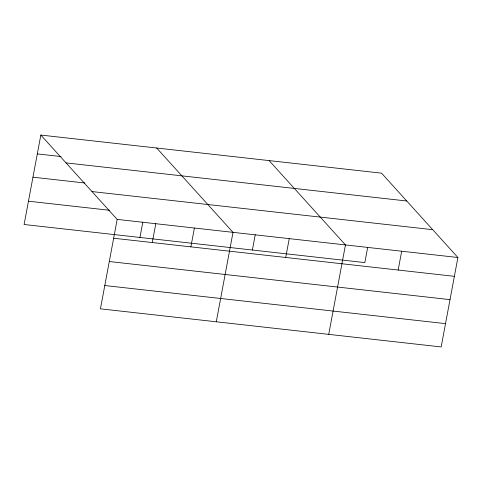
<?xml version="1.0" encoding="UTF-8"?>
<svg xmlns="http://www.w3.org/2000/svg" width="482" height="482" viewBox="0 0 482 482"><rect width="100%" height="100%" fill="white"/><g stroke="black" fill="none" stroke-linecap="round" stroke-linejoin="round"><path stroke-width="0.72" d="M40.837 135.062L117.174 219.394L100.437 308.829L441.163 346.938L457.9 257.502L381.563 173.171L40.837 135.062L24.1 224.498L364.826 262.606L367.688 247.314M139.949 237.457L142.811 222.166M152.264 242.548L155.788 223.714M190.878 246.862L194.403 228.034M216.279 321.783L233.017 232.354L156.686 148.022M252.387 250.031L255.249 234.74M285.718 257.472L289.242 238.638M328.724 334.363L345.461 244.928L269.125 160.596M398.156 270.047L401.681 251.212M37.313 153.897L61.075 156.554M66.028 162.892L406.754 201M32.951 177.195L84.934 183.009M91.984 191.565L432.709 229.673M28.462 201.199L109.408 210.254M117.174 219.394L457.9 257.502M113.65 238.228L454.375 276.331M109.287 261.527L450.013 299.629M104.793 285.531L445.525 323.639"/></g></svg>
